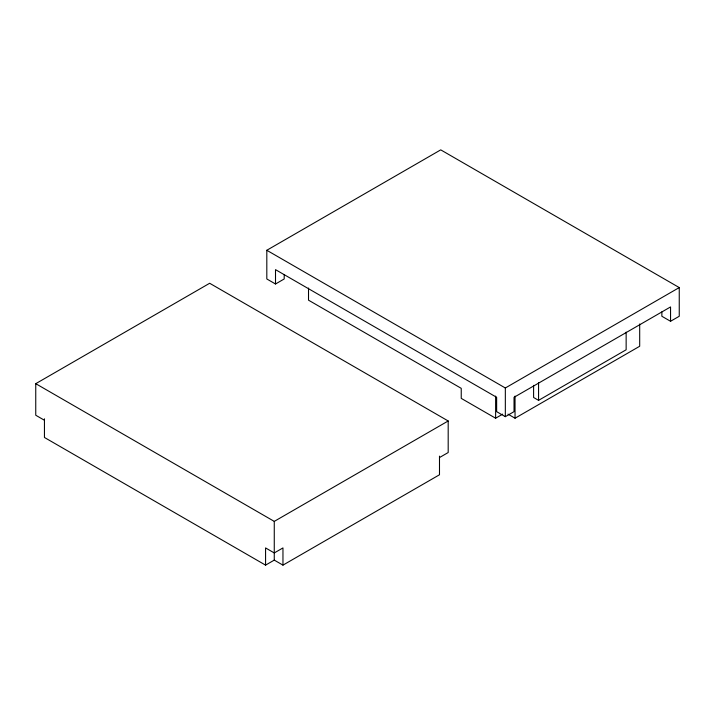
<?xml version="1.0" encoding="UTF-8"?>
<svg xmlns="http://www.w3.org/2000/svg" width="715" height="715" viewBox="0 0 715 715"><rect width="100%" height="100%" fill="white"/><g stroke="black" fill="none" stroke-linecap="round" stroke-linejoin="round"><path stroke-width="1.07" d="M44.446 420.259L35.75 415.236L35.75 383.678L209.665 283.265L448.189 420.974L448.189 452.532L439.493 457.555M284.204 274.551L284.204 278.966L275.507 283.989L266.811 278.966L266.811 250.277L440.735 149.864L679.25 287.573L679.25 316.262L670.554 321.276L661.858 316.262L661.858 311.847M35.75 383.678L274.265 521.387L448.189 420.974M266.811 250.277L505.335 387.986L679.25 287.573M308.514 288.038L308.514 300.175L461.238 388.334L461.238 398.38L495.62 418.221L502.681 414.137M275.507 283.989L275.507 269.644L496.639 397.308L496.639 411.652L505.335 416.675L514.031 411.652L514.031 397.308L670.554 306.932L670.554 321.276M533.596 385.349L533.596 397.486L538.565 400.355L626.143 349.787L626.143 332.135M507.981 414.137L515.041 418.221L639.693 346.257L639.693 323.967M44.446 418.82L44.446 437.473L265.569 565.136L274.265 560.113L282.961 565.136L439.493 474.769L439.493 456.116M538.565 382.704L538.565 400.355M515.041 396.083L515.041 418.221M505.335 387.986L505.335 416.675M495.62 396.083L495.62 418.221M282.961 565.136L282.961 547.922L274.265 552.945L265.569 547.922L265.569 565.136M274.265 521.387L274.265 560.113"/></g></svg>
